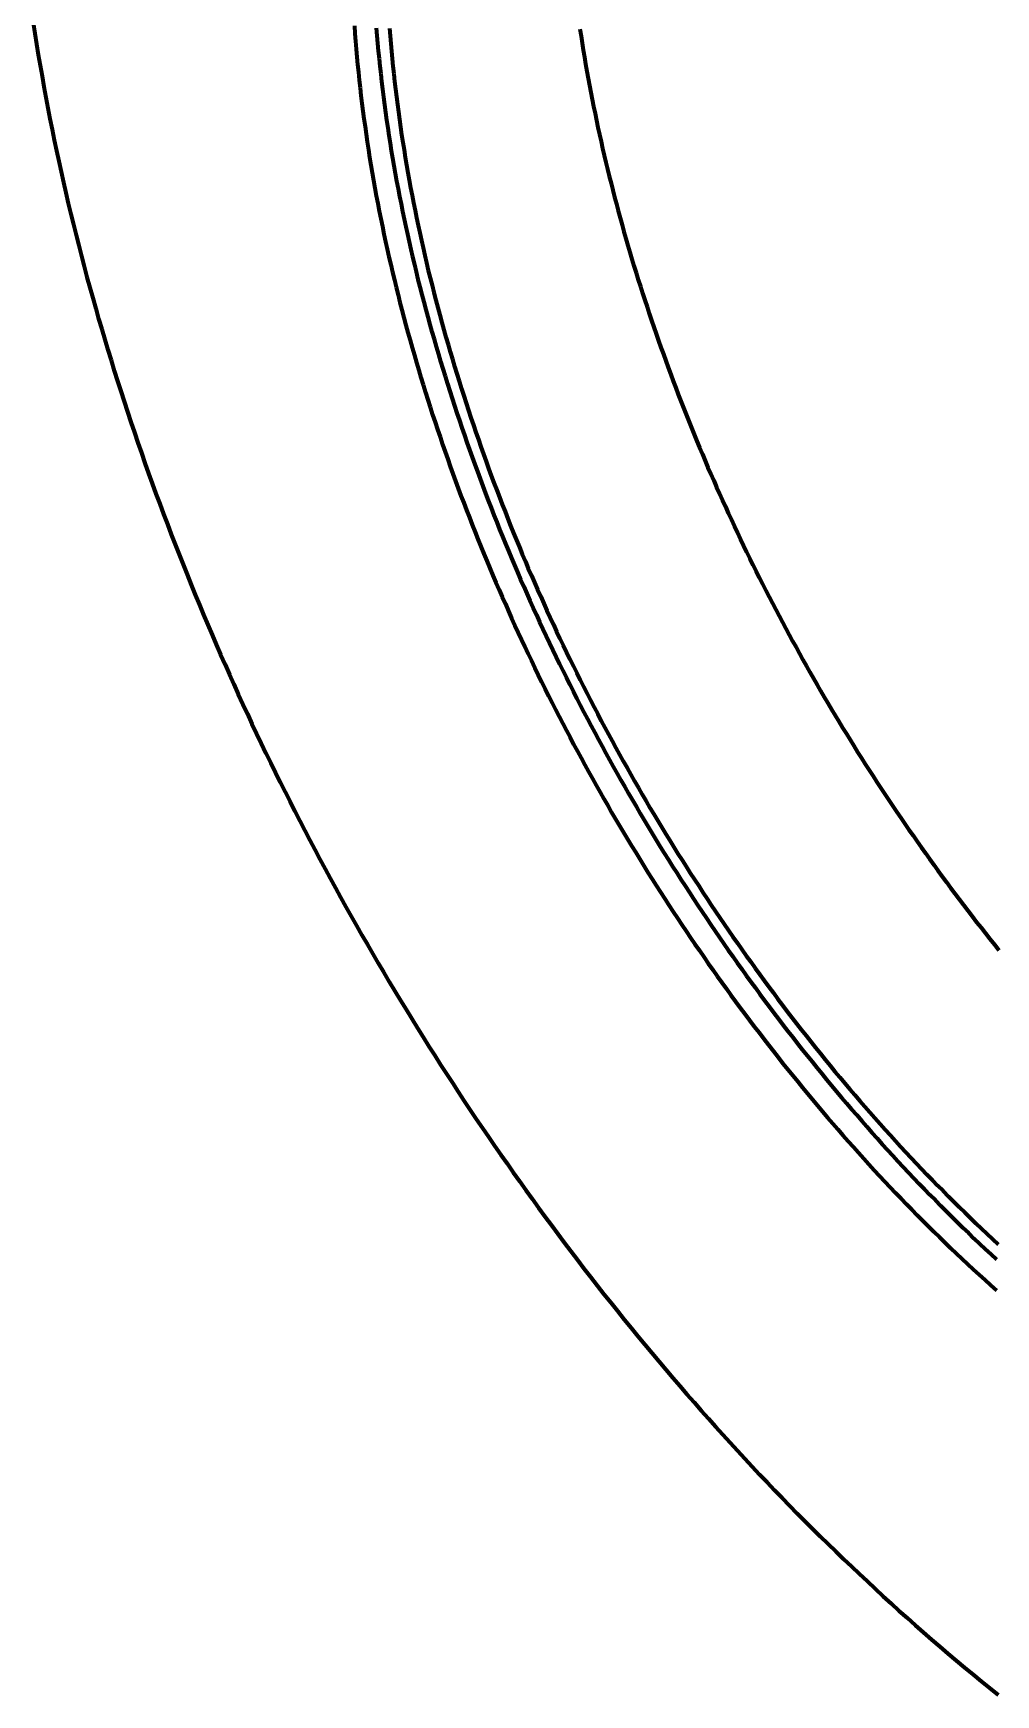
# Model space of a CAD drawing. Header units: millimetres. Extents: x 0 to 2382, y 0 to 420.
# Drawn here: x 283.54 to 293.35, y 61.17 to 78.1 of the extents above; entities that cross this region are included whole.
import ezdxf

# ---------------------------------------------------------------- set-up
doc = ezdxf.new("R2010")
doc.units = ezdxf.units.MM
doc.layers.add('01-VISIBLE', color=7, linetype='CONTINUOUS', lineweight=70)

msp = doc.modelspace()

# ---------------------------------------------------------------- linework, layer by layer
at = {"layer": '01-VISIBLE'}
for points in [[(283.544, 78.204), (283.561, 78.095), (283.578, 77.986), (283.596, 77.877), (283.615, 77.768), (283.634, 77.659), (283.653, 77.551), (283.673, 77.442), (283.694, 77.334), (283.715, 77.225), (283.737, 77.117), (283.759, 77.009), (283.781, 76.901), (283.805, 76.793), (283.828, 76.685), (283.852, 76.578), (283.877, 76.47), (283.902, 76.363), (283.928, 76.255), (283.954, 76.148), (283.981, 76.041), (284.008, 75.934), (284.036, 75.827), (284.064, 75.721), (284.092, 75.614), (284.121, 75.508), (284.151, 75.401), (284.181, 75.295), (284.211, 75.189), (284.242, 75.083), (284.273, 74.977), (284.305, 74.871), (284.337, 74.766), (284.37, 74.66), (284.403, 74.555), (284.436, 74.45), (284.47, 74.345), (284.505, 74.24), (284.54, 74.135), (284.575, 74.031), (284.611, 73.926), (284.647, 73.822), (284.683, 73.718), (284.72, 73.614), (284.757, 73.51), (284.795, 73.407), (284.833, 73.303), (284.872, 73.2), (284.911, 73.096), (284.95, 72.993), (284.99, 72.89), (285.03, 72.788), (285.071, 72.685), (285.112, 72.583), (285.153, 72.48), (285.195, 72.378), (285.237, 72.276), (285.28, 72.174), (285.323, 72.073), (285.366, 71.971), (285.41, 71.87), (285.454, 71.769), (285.499, 71.668), (285.543, 71.567), (285.589, 71.466), (285.634, 71.366), (285.68, 71.265), (285.727, 71.165), (285.773, 71.065), (285.82, 70.966), (285.868, 70.866), (285.916, 70.766), (285.964, 70.667), (286.013, 70.568), (286.062, 70.469), (286.111, 70.371), (286.161, 70.272), (286.211, 70.174), (286.261, 70.075), (286.312, 69.977), (286.363, 69.88), (286.414, 69.782), (286.466, 69.685), (286.518, 69.587), (286.571, 69.49), (286.624, 69.394), (286.677, 69.297), (286.731, 69.2), (286.785, 69.104), (286.839, 69.008), (286.894, 68.912), (286.949, 68.817), (287.004, 68.721), (287.06, 68.626), (287.116, 68.531), (287.172, 68.436), (287.229, 68.341), (287.286, 68.247), (287.343, 68.153), (287.401, 68.059), (287.459, 67.965), (287.518, 67.871), (287.576, 67.778), (287.636, 67.685), (287.695, 67.592), (287.755, 67.499), (287.815, 67.406), (287.876, 67.314), (287.936, 67.222), (287.998, 67.13), (288.059, 67.038), (288.121, 66.947), (288.183, 66.856), (288.246, 66.765), (288.309, 66.674), (288.372, 66.584), (288.435, 66.494), (288.499, 66.404), (288.563, 66.314), (288.628, 66.224), (288.693, 66.135), (288.758, 66.046), (288.824, 65.957), (288.889, 65.869), (288.956, 65.781), (289.022, 65.692), (289.089, 65.605), (289.156, 65.517), (289.224, 65.43), (289.292, 65.343), (289.36, 65.256), (289.429, 65.17), (289.497, 65.084), (289.567, 64.998), (289.636, 64.912), (289.706, 64.827), (289.776, 64.741), (289.847, 64.657), (289.918, 64.572), (289.989, 64.488), (290.061, 64.404), (290.133, 64.32), (290.205, 64.237), (290.278, 64.154), (290.35, 64.071), (290.424, 63.988), (290.497, 63.906), (290.571, 63.824), (290.646, 63.743), (290.72, 63.661), (290.795, 63.58), (290.871, 63.5), (290.946, 63.419), (291.022, 63.339), (291.098, 63.26), (291.175, 63.18), (291.252, 63.101), (291.33, 63.022), (291.407, 62.944), (291.485, 62.866), (291.564, 62.788), (291.642, 62.711), (291.721, 62.634), (291.801, 62.557), (291.881, 62.481), (291.961, 62.405), (292.041, 62.33), (292.122, 62.255), (292.203, 62.18), (292.285, 62.105), (292.366, 62.031), (292.449, 61.958), (292.531, 61.884), (292.614, 61.812), (292.697, 61.739), (292.781, 61.667), (292.865, 61.595), (292.949, 61.524), (293.034, 61.453), (293.119, 61.383), (293.204, 61.313), (293.29, 61.244), (293.376, 61.175)], [(286.818, 78.174), (286.823, 78.095), (286.829, 78.016), (286.836, 77.936), (286.842, 77.857), (286.85, 77.778), (286.858, 77.699), (286.866, 77.62), (286.875, 77.541), (286.884, 77.462), (286.893, 77.383), (286.903, 77.305), (286.914, 77.226), (286.925, 77.147), (286.936, 77.068), (286.947, 76.99), (286.96, 76.911), (286.972, 76.833), (286.985, 76.754), (286.998, 76.676), (287.012, 76.598), (287.026, 76.52), (287.04, 76.441), (287.055, 76.363), (287.07, 76.285), (287.086, 76.207), (287.102, 76.13), (287.118, 76.052), (287.135, 75.974), (287.152, 75.897), (287.169, 75.819), (287.187, 75.742), (287.205, 75.664), (287.224, 75.587), (287.243, 75.51), (287.262, 75.433), (287.281, 75.356), (287.301, 75.279), (287.321, 75.202), (287.342, 75.125), (287.363, 75.049), (287.384, 74.972), (287.406, 74.896), (287.428, 74.819), (287.45, 74.743), (287.472, 74.667), (287.495, 74.591), (287.518, 74.515), (287.542, 74.439), (287.566, 74.363), (287.59, 74.287), (287.614, 74.212), (287.639, 74.136), (287.664, 74.061), (287.69, 73.985), (287.715, 73.91), (287.741, 73.835), (287.768, 73.76), (287.794, 73.685), (287.821, 73.61), (287.848, 73.536), (287.876, 73.461), (287.903, 73.387), (287.932, 73.313), (287.96, 73.238), (287.989, 73.164), (288.018, 73.09), (288.047, 73.016), (288.076, 72.943), (288.106, 72.869), (288.136, 72.795), (288.166, 72.722), (288.197, 72.649), (288.228, 72.575), (288.259, 72.502), (288.291, 72.429), (288.323, 72.357), (288.355, 72.284), (288.387, 72.211), (288.419, 72.139), (288.452, 72.066), (288.485, 71.994), (288.519, 71.922), (288.552, 71.85), (288.586, 71.778), (288.621, 71.707), (288.655, 71.635), (288.69, 71.564), (288.725, 71.492), (288.76, 71.421), (288.795, 71.35), (288.831, 71.279), (288.867, 71.208), (288.904, 71.137), (288.94, 71.067), (288.977, 70.996), (289.014, 70.926), (289.051, 70.856), (289.089, 70.786), (289.127, 70.716), (289.165, 70.646), (289.203, 70.577), (289.242, 70.507), (289.281, 70.438), (289.32, 70.369), (289.359, 70.3), (289.399, 70.231), (289.438, 70.162), (289.479, 70.094), (289.519, 70.025), (289.56, 69.957), (289.6, 69.889), (289.641, 69.821), (289.683, 69.753), (289.724, 69.685), (289.766, 69.618), (289.808, 69.55), (289.851, 69.483), (289.893, 69.416), (289.936, 69.349), (289.979, 69.282), (290.022, 69.216), (290.066, 69.149), (290.11, 69.083), (290.154, 69.017), (290.198, 68.951), (290.243, 68.885), (290.287, 68.819), (290.332, 68.754), (290.378, 68.689), (290.423, 68.624), (290.469, 68.559), (290.515, 68.494), (290.561, 68.429), (290.608, 68.365), (290.654, 68.3), (290.701, 68.236), (290.749, 68.172), (290.796, 68.109), (290.844, 68.045), (290.892, 67.982), (290.94, 67.919), (290.988, 67.856), (291.037, 67.793), (291.086, 67.73), (291.135, 67.668), (291.184, 67.605), (291.234, 67.543), (291.284, 67.481), (291.334, 67.42), (291.384, 67.358), (291.435, 67.297), (291.485, 67.236), (291.537, 67.175), (291.588, 67.114), (291.639, 67.054), (291.691, 66.994), (291.743, 66.934), (291.795, 66.874), (291.848, 66.814), (291.901, 66.755), (291.954, 66.696), (292.007, 66.637), (292.06, 66.578), (292.114, 66.519), (292.168, 66.461), (292.222, 66.403), (292.277, 66.345), (292.332, 66.287), (292.387, 66.23), (292.442, 66.173), (292.497, 66.116), (292.553, 66.059), (292.609, 66.003), (292.665, 65.947), (292.721, 65.891), (292.778, 65.835), (292.835, 65.78), (292.892, 65.724), (292.95, 65.67), (293.007, 65.615), (293.065, 65.561), (293.123, 65.506), (293.182, 65.453), (293.241, 65.399), (293.299, 65.346), (293.359, 65.293)], [(287.04, 78.153), (287.046, 78.075), (287.053, 77.996), (287.06, 77.918), (287.068, 77.839), (287.076, 77.761), (287.085, 77.682), (287.094, 77.604), (287.103, 77.526), (287.113, 77.447), (287.123, 77.369), (287.134, 77.291), (287.145, 77.213), (287.156, 77.135), (287.168, 77.057), (287.18, 76.979), (287.193, 76.901), (287.206, 76.824), (287.219, 76.746), (287.233, 76.668), (287.247, 76.591), (287.262, 76.513), (287.277, 76.436), (287.292, 76.359), (287.308, 76.281), (287.324, 76.204), (287.34, 76.127), (287.357, 76.05), (287.374, 75.973), (287.392, 75.896), (287.41, 75.819), (287.428, 75.743), (287.446, 75.666), (287.465, 75.59), (287.485, 75.513), (287.504, 75.437), (287.524, 75.36), (287.544, 75.284), (287.565, 75.208), (287.586, 75.132), (287.607, 75.056), (287.629, 74.98), (287.65, 74.905), (287.673, 74.829), (287.695, 74.753), (287.718, 74.678), (287.741, 74.603), (287.765, 74.527), (287.788, 74.452), (287.813, 74.377), (287.837, 74.302), (287.862, 74.227), (287.887, 74.152), (287.912, 74.078), (287.938, 74.003), (287.963, 73.929), (287.99, 73.854), (288.016, 73.78), (288.043, 73.706), (288.07, 73.632), (288.097, 73.558), (288.125, 73.484), (288.153, 73.41), (288.181, 73.337), (288.21, 73.263), (288.239, 73.19), (288.268, 73.117), (288.297, 73.043), (288.327, 72.97), (288.357, 72.897), (288.387, 72.825), (288.417, 72.752), (288.448, 72.679), (288.479, 72.607), (288.51, 72.534), (288.542, 72.462), (288.574, 72.39), (288.606, 72.318), (288.638, 72.246), (288.671, 72.174), (288.704, 72.103), (288.737, 72.031), (288.771, 71.96), (288.804, 71.889), (288.838, 71.817), (288.872, 71.746), (288.907, 71.676), (288.942, 71.605), (288.977, 71.534), (289.012, 71.464), (289.048, 71.393), (289.083, 71.323), (289.119, 71.253), (289.156, 71.183), (289.192, 71.113), (289.229, 71.043), (289.266, 70.974), (289.303, 70.904), (289.341, 70.835), (289.379, 70.766), (289.417, 70.697), (289.455, 70.628), (289.494, 70.559), (289.532, 70.49), (289.571, 70.422), (289.611, 70.354), (289.65, 70.285), (289.69, 70.217), (289.73, 70.149), (289.77, 70.082), (289.811, 70.014), (289.852, 69.946), (289.893, 69.879), (289.934, 69.812), (289.975, 69.745), (290.017, 69.678), (290.059, 69.611), (290.101, 69.545), (290.144, 69.478), (290.187, 69.412), (290.23, 69.346), (290.273, 69.28), (290.316, 69.214), (290.36, 69.148), (290.404, 69.083), (290.448, 69.018), (290.492, 68.953), (290.537, 68.888), (290.582, 68.823), (290.627, 68.758), (290.672, 68.694), (290.718, 68.629), (290.764, 68.565), (290.81, 68.501), (290.856, 68.437), (290.903, 68.374), (290.949, 68.31), (290.996, 68.247), (291.044, 68.184), (291.091, 68.121), (291.139, 68.058), (291.187, 67.995), (291.235, 67.933), (291.283, 67.871), (291.332, 67.809), (291.381, 67.747), (291.43, 67.685), (291.48, 67.624), (291.529, 67.563), (291.579, 67.502), (291.629, 67.441), (291.68, 67.38), (291.73, 67.32), (291.781, 67.259), (291.832, 67.199), (291.883, 67.139), (291.935, 67.08), (291.987, 67.02), (292.039, 66.961), (292.091, 66.902), (292.143, 66.843), (292.196, 66.784), (292.249, 66.726), (292.302, 66.668), (292.356, 66.61), (292.409, 66.552), (292.463, 66.495), (292.518, 66.437), (292.572, 66.38), (292.627, 66.324), (292.681, 66.267), (292.737, 66.211), (292.792, 66.154), (292.848, 66.099), (292.904, 66.043), (292.96, 65.988), (293.016, 65.932), (293.073, 65.878), (293.129, 65.823), (293.187, 65.769), (293.244, 65.714), (293.301, 65.661), (293.359, 65.607)], [(287.176, 78.15), (287.182, 78.072), (287.188, 77.994), (287.195, 77.916), (287.202, 77.839), (287.21, 77.761), (287.218, 77.683), (287.227, 77.605), (287.236, 77.528), (287.245, 77.45), (287.255, 77.372), (287.265, 77.295), (287.276, 77.217), (287.287, 77.14), (287.298, 77.063), (287.31, 76.985), (287.323, 76.908), (287.335, 76.831), (287.348, 76.754), (287.362, 76.677), (287.376, 76.6), (287.39, 76.523), (287.404, 76.446), (287.419, 76.37), (287.435, 76.293), (287.45, 76.216), (287.467, 76.14), (287.483, 76.063), (287.5, 75.987), (287.517, 75.911), (287.534, 75.834), (287.552, 75.758), (287.57, 75.682), (287.589, 75.606), (287.608, 75.53), (287.627, 75.455), (287.647, 75.379), (287.667, 75.303), (287.687, 75.228), (287.707, 75.152), (287.728, 75.077), (287.749, 75.002), (287.771, 74.927), (287.793, 74.851), (287.815, 74.776), (287.838, 74.702), (287.86, 74.627), (287.884, 74.552), (287.907, 74.477), (287.931, 74.403), (287.955, 74.329), (287.979, 74.254), (288.004, 74.18), (288.029, 74.106), (288.054, 74.032), (288.08, 73.958), (288.106, 73.884), (288.132, 73.811), (288.158, 73.737), (288.185, 73.664), (288.212, 73.59), (288.239, 73.517), (288.267, 73.444), (288.295, 73.371), (288.323, 73.298), (288.352, 73.225), (288.38, 73.152), (288.409, 73.08), (288.439, 73.007), (288.468, 72.935), (288.498, 72.863), (288.528, 72.79), (288.559, 72.718), (288.589, 72.647), (288.62, 72.575), (288.652, 72.503), (288.683, 72.431), (288.715, 72.36), (288.747, 72.289), (288.779, 72.218), (288.812, 72.146), (288.845, 72.076), (288.878, 72.005), (288.911, 71.934), (288.945, 71.863), (288.979, 71.793), (289.013, 71.723), (289.048, 71.652), (289.082, 71.582), (289.117, 71.512), (289.152, 71.443), (289.188, 71.373), (289.224, 71.303), (289.26, 71.234), (289.296, 71.165), (289.332, 71.095), (289.369, 71.026), (289.406, 70.957), (289.443, 70.889), (289.481, 70.82), (289.518, 70.752), (289.556, 70.683), (289.595, 70.615), (289.633, 70.547), (289.672, 70.479), (289.711, 70.411), (289.75, 70.344), (289.789, 70.276), (289.829, 70.209), (289.869, 70.142), (289.909, 70.074), (289.95, 70.008), (289.99, 69.941), (290.031, 69.874), (290.073, 69.808), (290.114, 69.741), (290.156, 69.675), (290.198, 69.609), (290.24, 69.543), (290.282, 69.478), (290.325, 69.412), (290.368, 69.347), (290.411, 69.281), (290.454, 69.216), (290.498, 69.151), (290.541, 69.087), (290.585, 69.022), (290.63, 68.958), (290.674, 68.893), (290.719, 68.829), (290.764, 68.765), (290.809, 68.702), (290.855, 68.638), (290.901, 68.575), (290.947, 68.511), (290.993, 68.448), (291.039, 68.385), (291.086, 68.323), (291.133, 68.26), (291.18, 68.198), (291.227, 68.135), (291.275, 68.073), (291.323, 68.012), (291.371, 67.95), (291.419, 67.889), (291.468, 67.827), (291.517, 67.766), (291.566, 67.705), (291.615, 67.645), (291.665, 67.584), (291.714, 67.524), (291.764, 67.464), (291.815, 67.404), (291.865, 67.344), (291.916, 67.285), (291.967, 67.225), (292.018, 67.166), (292.07, 67.107), (292.121, 67.049), (292.173, 66.99), (292.225, 66.932), (292.278, 66.874), (292.33, 66.816), (292.383, 66.758), (292.436, 66.701), (292.49, 66.644), (292.543, 66.587), (292.597, 66.53), (292.651, 66.474), (292.706, 66.417), (292.76, 66.361), (292.815, 66.306), (292.87, 66.25), (292.925, 66.195), (292.981, 66.14), (293.037, 66.085), (293.093, 66.031), (293.149, 65.976), (293.205, 65.922), (293.262, 65.868), (293.319, 65.815), (293.376, 65.762)], [(289.115, 78.14), (289.126, 78.068), (289.138, 77.996), (289.149, 77.924), (289.161, 77.852), (289.173, 77.781), (289.186, 77.709), (289.199, 77.637), (289.212, 77.565), (289.226, 77.494), (289.24, 77.422), (289.254, 77.351), (289.269, 77.279), (289.284, 77.208), (289.299, 77.137), (289.314, 77.066), (289.33, 76.995), (289.346, 76.923), (289.363, 76.852), (289.38, 76.782), (289.397, 76.711), (289.414, 76.64), (289.432, 76.569), (289.45, 76.499), (289.468, 76.428), (289.487, 76.358), (289.505, 76.287), (289.525, 76.217), (289.544, 76.147), (289.564, 76.076), (289.584, 76.006), (289.604, 75.936), (289.624, 75.866), (289.645, 75.796), (289.666, 75.727), (289.688, 75.657), (289.709, 75.587), (289.731, 75.518), (289.753, 75.449), (289.776, 75.379), (289.799, 75.31), (289.821, 75.241), (289.845, 75.172), (289.868, 75.103), (289.892, 75.034), (289.916, 74.965), (289.94, 74.896), (289.965, 74.828), (289.99, 74.759), (290.015, 74.691), (290.04, 74.622), (290.065, 74.554), (290.091, 74.486), (290.117, 74.418), (290.144, 74.35), (290.17, 74.282), (290.197, 74.214), (290.224, 74.146), (290.251, 74.079), (290.279, 74.011), (290.306, 73.944), (290.334, 73.877), (290.363, 73.81), (290.391, 73.742), (290.42, 73.675), (290.449, 73.609), (290.478, 73.542), (290.507, 73.475), (290.537, 73.409), (290.567, 73.342), (290.597, 73.276), (290.627, 73.209), (290.658, 73.143), (290.689, 73.077), (290.72, 73.011), (290.751, 72.945), (290.783, 72.88), (290.814, 72.814), (290.846, 72.749), (290.878, 72.683), (290.911, 72.618), (290.943, 72.553), (290.976, 72.488), (291.009, 72.423), (291.043, 72.358), (291.076, 72.293), (291.11, 72.229), (291.144, 72.164), (291.178, 72.1), (291.212, 72.035), (291.247, 71.971), (291.282, 71.907), (291.317, 71.843), (291.352, 71.78), (291.388, 71.716), (291.423, 71.652), (291.459, 71.589), (291.495, 71.526), (291.532, 71.462), (291.568, 71.399), (291.605, 71.336), (291.642, 71.274), (291.679, 71.211), (291.716, 71.148), (291.754, 71.086), (291.792, 71.024), (291.83, 70.962), (291.868, 70.9), (291.907, 70.838), (291.945, 70.776), (291.984, 70.714), (292.023, 70.653), (292.063, 70.591), (292.102, 70.53), (292.142, 70.469), (292.182, 70.408), (292.222, 70.347), (292.262, 70.286), (292.303, 70.226), (292.343, 70.165), (292.384, 70.105), (292.426, 70.045), (292.467, 69.985), (292.509, 69.925), (292.55, 69.866), (292.592, 69.806), (292.635, 69.747), (292.677, 69.687), (292.72, 69.628), (292.762, 69.569), (292.806, 69.51), (292.849, 69.452), (292.892, 69.393), (292.936, 69.335), (292.98, 69.277), (293.024, 69.219), (293.068, 69.161), (293.113, 69.103), (293.157, 69.045), (293.202, 68.988), (293.247, 68.931), (293.293, 68.874), (293.338, 68.817), (293.384, 68.76)]]:
    msp.add_lwpolyline(points, dxfattribs=at)

doc.saveas('drawing.dxf')
